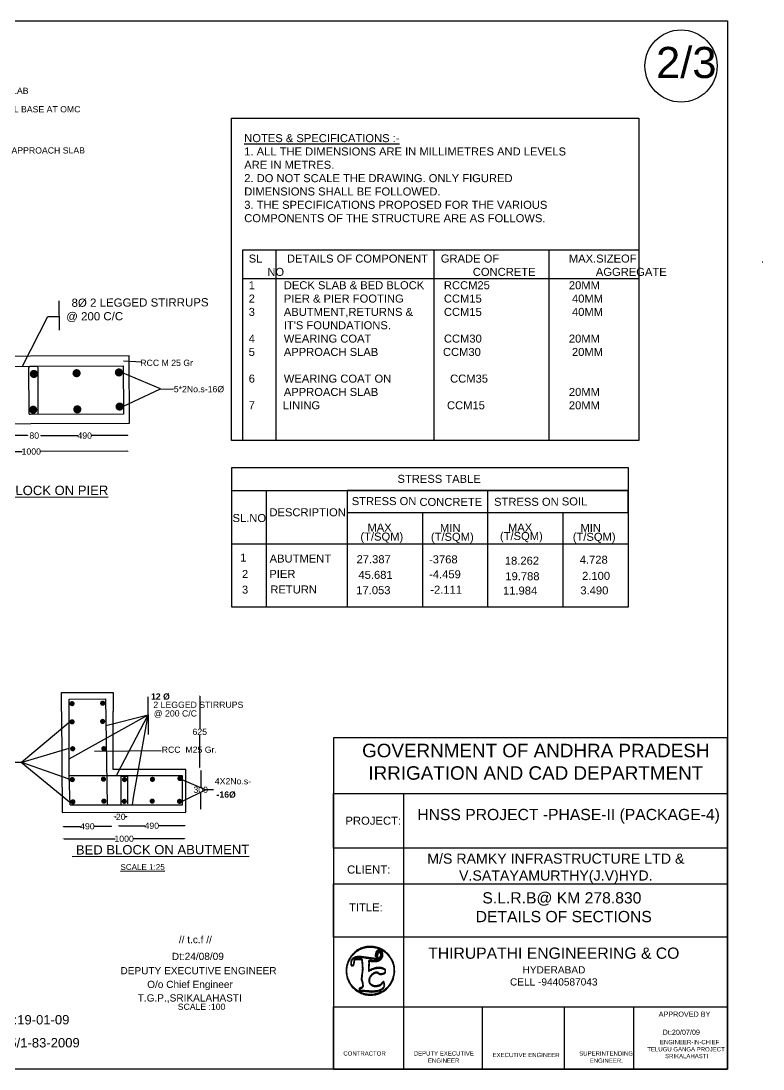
# Model space of a CAD drawing. Header units: inches. Extents: x 297824 to 324792, y -174349 to -157519.
# Drawn here: x 312879 to 324792, y -174349 to -157519 of the extents above; entities that cross this region are included whole.
import ezdxf

# ---------------------------------------------------------------- set-up
doc = ezdxf.new("R2010")
doc.units = ezdxf.units.IN
doc.header["$MEASUREMENT"] = 0
doc.layers.add('DRAWING', color=7, linetype='Continuous')
doc.layers.add('TEXT', color=7, linetype='Continuous')
doc.styles.get("Standard").update_dxf_attribs({"font": 'arial.ttf'})
doc.dimstyles.new('ST100', dxfattribs={"dimtxt": 100, "dimasz": 25, "dimexe": 0, "dimexo": 300, "dimgap": 0.09, "dimtad": 0, "dimtih": 1, "dimtoh": 1, "dimdec": 0, "dimzin": 0, "dimdsep": 46, "dimtxsty": 'Standard', "dimcen": 0, "dimse1": 1, "dimse2": 1, "dimadec": 0, "dimazin": 0, "dimtfac": 1, "dimtdec": 0, "dimtofl": 0, "dimtmove": 0, "dimatfit": 3, "dimfxl": 2000, "dimtolj": 1, "dimtzin": 0, "dimarcsym": 0})

# ---------------------------------------------------------------- blocks, each defined once
blk = doc.blocks.new('*D31')
at = {"layer": 'Defpoints', "color": 0, "ltscale": 0.4, "transparency": 16777216}
for p in [(313534, -170426), (314356, -170428), (314356, -170452)]:
    blk.add_point(p, dxfattribs=at)
at = {"layer": 'DRAWING', "color": 0, "lineweight": -2, "ltscale": 0.4, "transparency": 16777216}
for p, q in [((313559, -170452), (313832, -170452)), ((314331, -170452), (314057, -170452))]:
    blk.add_line(p, q, dxfattribs=at)
at = {"layer": 'DRAWING', "color": 0, "ltscale": 0.4, "transparency": 16777216}
for points in [[(313559, -170448), (313559, -170456), (313534, -170452)], [(314331, -170448), (314331, -170456), (314356, -170452)]]:
    blk.add_solid(points, dxfattribs=at)
at = {"layer": 'DRAWING', "color": 0, "ltscale": 0.4, "transparency": 16777216, "insert": (313945, -170452), "char_height": 100, "attachment_point": 5}
blk.add_mtext('\\A1;490', dxfattribs=at)
blk = doc.blocks.new('*D32')
at = {"layer": 'Defpoints', "color": 0, "ltscale": 0.4, "transparency": 16777216}
for p in [(314426, -170428), (315532, -170419), (315532, -170443)]:
    blk.add_point(p, dxfattribs=at)
at = {"layer": 'DRAWING', "color": 0, "lineweight": -2, "ltscale": 0.4, "transparency": 16777216}
for p, q in [((314451, -170443), (314867, -170443)), ((315507, -170443), (315092, -170443))]:
    blk.add_line(p, q, dxfattribs=at)
at = {"layer": 'DRAWING', "color": 0, "ltscale": 0.4, "transparency": 16777216}
for points in [[(314451, -170439), (314451, -170447), (314426, -170443)], [(315507, -170439), (315507, -170447), (315532, -170443)]]:
    blk.add_solid(points, dxfattribs=at)
at = {"layer": 'DRAWING', "color": 0, "ltscale": 0.4, "transparency": 16777216, "insert": (314979, -170443), "char_height": 100, "attachment_point": 5}
blk.add_mtext('\\A1;490', dxfattribs=at)
blk = doc.blocks.new('*D33')
at = {"layer": 'Defpoints', "color": 0, "ltscale": 0.4, "transparency": 16777216}
for p in [(314358, -170300), (314604, -170292), (314604, -170300)]:
    blk.add_point(p, dxfattribs=at)
at = {"layer": 'DRAWING', "color": 0, "lineweight": -2, "ltscale": 0.4, "transparency": 16777216}
for p, q in [((314383, -170300), (314409, -170300)), ((314579, -170300), (314553, -170300))]:
    blk.add_line(p, q, dxfattribs=at)
at = {"layer": 'DRAWING', "color": 0, "ltscale": 0.4, "transparency": 16777216}
for points in [[(314383, -170296), (314383, -170304), (314358, -170300)], [(314579, -170296), (314579, -170304), (314604, -170300)]]:
    blk.add_solid(points, dxfattribs=at)
at = {"layer": 'DRAWING', "color": 0, "ltscale": 0.4, "transparency": 16777216, "insert": (314481, -170300), "char_height": 100, "attachment_point": 5}
blk.add_mtext('\\A1;20', dxfattribs=at)
blk = doc.blocks.new('*D34')
at = {"layer": 'Defpoints', "color": 0, "ltscale": 0.4, "transparency": 16777216}
for p in [(313543, -170637), (315528, -170624), (315528, -170652)]:
    blk.add_point(p, dxfattribs=at)
at = {"layer": 'DRAWING', "color": 0, "lineweight": -2, "ltscale": 0.4, "transparency": 16777216}
for p, q in [((313568, -170653), (314391, -170652)), ((315503, -170652), (314680, -170652))]:
    blk.add_line(p, q, dxfattribs=at)
at = {"layer": 'DRAWING', "color": 0, "ltscale": 0.4, "transparency": 16777216}
for points in [[(313568, -170648), (313568, -170657), (313543, -170653)], [(315503, -170648), (315503, -170656), (315528, -170652)]]:
    blk.add_solid(points, dxfattribs=at)
at = {"layer": 'DRAWING', "color": 0, "ltscale": 0.4, "transparency": 16777216, "insert": (314535, -170652), "char_height": 100, "attachment_point": 5}
blk.add_mtext('\\A1;1000', dxfattribs=at)
blk = doc.blocks.new('*D35')
at = {"layer": 'Defpoints', "color": 0, "ltscale": 0.4, "transparency": 16777216}
for p in [(315740, -169531), (315764, -169531), (315752, -170199)]:
    blk.add_point(p, dxfattribs=at)
at = {"layer": 'DRAWING', "color": 0, "lineweight": -2, "ltscale": 0.4, "transparency": 16777216}
for p, q in [((315764, -169556), (315764, -169814)), ((315764, -170174), (315764, -169916))]:
    blk.add_line(p, q, dxfattribs=at)
at = {"layer": 'DRAWING', "color": 0, "ltscale": 0.4, "transparency": 16777216}
for points in [[(315768, -169556), (315760, -169556), (315764, -169531)], [(315768, -170174), (315760, -170174), (315764, -170199)]]:
    blk.add_solid(points, dxfattribs=at)
at = {"layer": 'DRAWING', "color": 0, "ltscale": 0.4, "transparency": 16777216, "insert": (315764, -169865), "char_height": 100, "attachment_point": 5}
blk.add_mtext('\\A1;300', dxfattribs=at)
blk = doc.blocks.new('*D36')
at = {"layer": 'Defpoints', "color": 0, "ltscale": 0.4, "transparency": 16777216}
for p in [(315734, -168337), (315749, -168337), (315764, -169530)]:
    blk.add_point(p, dxfattribs=at)
at = {"layer": 'DRAWING', "color": 0, "lineweight": -2, "ltscale": 0.4, "transparency": 16777216}
for p, q in [((315749, -168362), (315749, -168882)), ((315749, -169505), (315749, -168985))]:
    blk.add_line(p, q, dxfattribs=at)
at = {"layer": 'DRAWING', "color": 0, "ltscale": 0.4, "transparency": 16777216}
for points in [[(315753, -168362), (315745, -168362), (315749, -168337)], [(315753, -169505), (315745, -169505), (315749, -169530)]]:
    blk.add_solid(points, dxfattribs=at)
at = {"layer": 'DRAWING', "color": 0, "ltscale": 0.4, "transparency": 16777216, "insert": (315749, -168934), "char_height": 100, "attachment_point": 5}
blk.add_mtext('\\A1;625', dxfattribs=at)
blk = doc.blocks.new('*D65')
at = {"layer": 'Defpoints', "color": 0, "ltscale": 0.4, "transparency": 16777216}
for p in [(314618, -164418), (314618, -164428), (311469, -164460)]:
    blk.add_point(p, dxfattribs=at)
at = {"layer": 'DRAWING', "color": 0, "lineweight": -2, "ltscale": 0.4, "transparency": 16777216}
for p, q in [((314593, -164428), (313188, -164433)), ((311494, -164439), (312899, -164434))]:
    blk.add_line(p, q, dxfattribs=at)
at = {"layer": 'DRAWING', "color": 0, "ltscale": 0.4, "transparency": 16777216}
for points in [[(314593, -164424), (314593, -164433), (314618, -164428)], [(311494, -164435), (311494, -164443), (311469, -164439)]]:
    blk.add_solid(points, dxfattribs=at)
at = {"layer": 'DRAWING', "color": 0, "ltscale": 0.4, "transparency": 16777216, "insert": (313044, -164434), "char_height": 100, "attachment_point": 5}
blk.add_mtext('\\A1;1000', dxfattribs=at)
blk = doc.blocks.new('*D67')
at = {"layer": 'Defpoints', "color": 0, "ltscale": 0.4, "transparency": 16777216}
for p in [(311441, -163990), (313010, -163985), (313010, -164175)]:
    blk.add_point(p, dxfattribs=at)
at = {"layer": 'DRAWING', "color": 0, "lineweight": -2, "ltscale": 0.4, "transparency": 16777216}
for p, q in [((311466, -164175), (312113, -164175)), ((312985, -164175), (312338, -164175))]:
    blk.add_line(p, q, dxfattribs=at)
at = {"layer": 'DRAWING', "color": 0, "ltscale": 0.4, "transparency": 16777216}
for points in [[(311466, -164170), (311466, -164179), (311441, -164175)], [(312985, -164170), (312985, -164179), (313010, -164175)]]:
    blk.add_solid(points, dxfattribs=at)
at = {"layer": 'DRAWING', "color": 0, "ltscale": 0.4, "transparency": 16777216, "insert": (312225, -164175), "char_height": 100, "attachment_point": 5}
blk.add_mtext('\\A1;490', dxfattribs=at)
blk = doc.blocks.new('*D68')
at = {"layer": 'Defpoints', "color": 0, "ltscale": 0.4, "transparency": 16777216}
for p in [(313010, -164175), (313173, -164171), (313173, -164178)]:
    blk.add_point(p, dxfattribs=at)
at = {"layer": 'DRAWING', "color": 0, "lineweight": -2, "ltscale": 0.4, "transparency": 16777216}
for p, q in [((312985, -164178), (312960, -164178)), ((313198, -164178), (313223, -164178))]:
    blk.add_line(p, q, dxfattribs=at)
at = {"layer": 'DRAWING', "color": 0, "ltscale": 0.4, "transparency": 16777216}
for points in [[(312985, -164174), (312985, -164182), (313010, -164178)], [(313198, -164174), (313198, -164182), (313173, -164178)]]:
    blk.add_solid(points, dxfattribs=at)
at = {"layer": 'DRAWING', "color": 0, "ltscale": 0.4, "transparency": 16777216, "insert": (313092, -164178), "char_height": 100, "attachment_point": 5}
blk.add_mtext('\\A1;80', dxfattribs=at)
blk = doc.blocks.new('*D69')
at = {"layer": 'Defpoints', "color": 0, "ltscale": 0.4, "transparency": 16777216}
for p in [(314619, -163979), (313186, -164180), (314619, -164178)]:
    blk.add_point(p, dxfattribs=at)
at = {"layer": 'DRAWING', "color": 0, "lineweight": -2, "ltscale": 0.4, "transparency": 16777216}
for p, q in [((313211, -164178), (313790, -164178)), ((314594, -164178), (314015, -164178))]:
    blk.add_line(p, q, dxfattribs=at)
at = {"layer": 'DRAWING', "color": 0, "ltscale": 0.4, "transparency": 16777216}
for points in [[(313211, -164174), (313211, -164182), (313186, -164178)], [(314594, -164174), (314594, -164182), (314619, -164178)]]:
    blk.add_solid(points, dxfattribs=at)
at = {"layer": 'DRAWING', "color": 0, "ltscale": 0.4, "transparency": 16777216, "insert": (313902, -164178), "char_height": 100, "attachment_point": 5}
blk.add_mtext('\\A1;490', dxfattribs=at)

msp = doc.modelspace()

# ---------------------------------------------------------------- hatches: boundary and pattern name
at = {"layer": 'DRAWING', "ltscale": 0.4}
for points in [[(313020.1, -163187.9, 1), (313152.1, -163187.4, 1)], [(313705.7, -163175.8, 1), (313837.7, -163175.3, 1)], [(314384.8, -163163.7, 1), (314516.8, -163163.3, 1)], [(313009.1, -163762.4, 1), (313141.1, -163762, 1)], [(313717.5, -163756.8, 1), (313849.5, -163756.3, 1)], [(314396.4, -163712.2, 1), (314528.5, -163711.8, 1)], [(313656.6, -168481.8, 1), (313740.9, -168481.7, 1)], [(314147.9, -168475.1, 1), (314232.3, -168475, 1)], [(313656.6, -168773.6, 1), (313740.9, -168773.6, 1)], [(314147.9, -168766.9, 1), (314232.3, -168766.9, 1)], [(313666.5, -169205.5, 1), (313750.9, -169205.5, 1)], [(314167.7, -169205.4, 1), (314252, -169205.3, 1)], [(315389.4, -169684.3, 1), (315473.8, -169684.3, 1)], [(313659.9, -169701.2, 1), (313744.3, -169701.2, 1)], [(314161.1, -169694.5, 1), (314245.5, -169694.5, 1)], [(314498.5, -169701, 1), (314582.9, -169700.9, 1)], [(314947.2, -169697.6, 1), (315031.6, -169697.5, 1)], [(313669.9, -170057.9, 1), (313754.3, -170057.8, 1)], [(314167.8, -170047.9, 1), (314252.1, -170047.9, 1)], [(314495.3, -170051.1, 1), (314579.7, -170051, 1)], [(314944.1, -170047.7, 1), (315028.4, -170047.6, 1)], [(315383, -170050.8, 1), (315467.4, -170050.8, 1)]]:
    msp.add_hatch(color=256, dxfattribs=at).paths.add_polyline_path(points)

# ---------------------------------------------------------------- linework, layer by layer
at = {"color": 7}
for points in [[(318423.8, -172383.7, 0.011371), (318380.8, -172394.1, 0.02579), (318349, -172404.3, 0.027062), (318319.3, -172417.5, 0.013799), (318283.5, -172437, 0.049276), (318251.2, -172460.3, 0.020623), (318212.4, -172497.4, 0.020736), (318176.1, -172538.5, 0.039557), (318151.1, -172574.8, 0.070595), (318111.1, -172674.1, 0.067578), (318099.5, -172782, 0.067285), (318117.1, -172889.6, 0.06891), (318162.6, -172987.7, 0.057705), (318216, -173052.9, 0.054334), (318284, -173105.7, 0.05355), (318362.8, -173143.2, 0.052844), (318448.1, -173163.4, 0.040381), (318496.1, -173165.5, 0.03202), (318547.7, -173160.4, 0.031364), (318599.6, -173148.5, 0.03411), (318648, -173130.4, 0.075635), (318745, -173067.4, 0.073326), (318820.1, -172977.8, 0.073591), (318866, -172870.6, 0.077104), (318877.8, -172756.5, 0.004861), (318875.9, -172724.8, 0.019003), (318873.8, -172705.4, 0.02286), (318870.4, -172687.9, 0.009468), (318864.3, -172664.6, 0.065489), (318826.7, -172577.3, 0.057691), (318766.5, -172498.4, 0.058022), (318690.3, -172435.8, 0.068022), (318605.5, -172396.3, 0.035725), (318562.8, -172386.4, 0.021943), (318511.5, -172380.6, 0.021989), (318461.5, -172379.3, 0.048915)], [(318585.1, -172404.7, -0.010053), (318613.1, -172412.8, -0.02116), (318634.3, -172420.3, -0.022523), (318654.1, -172429.3, -0.013074), (318677, -172441.8, -0.040153), (318719.7, -172471.5, -0.032263), (318760.6, -172509.7, -0.031944), (318796.8, -172553.4, -0.036921), (318825.1, -172599.3, -0.012801), (318834.7, -172619, -0.018323), (318842.2, -172636.9, -0.011926), (318847.3, -172651.9, -0.421559), (318845.7, -172654.8, 0.438354), (318845.5, -172655.3, 0.035377), (318846.2, -172656.8, 0.030088), (318847.4, -172658.7, 0.016409), (318849.1, -172661, -0.136522), (318857.5, -172679.8, -0.015322), (318863.1, -172726.7, -0.019775), (318865.5, -172777.1, -0.035566), (318862.9, -172818.3, -0.046854), (318845.7, -172893, -0.049001), (318815, -172961.9, -0.049074), (318771.5, -173023.4, -0.047266), (318716.4, -173076.2, -0.036649), (318686.6, -173096.3, -0.020541), (318647.9, -173116.6, -0.020402), (318608.9, -173133, -0.050634), (318578.9, -173140.9, 0.011096), (318573.4, -173141.9, 0.006376), (318566.7, -173143.4, 0.006368), (318560, -173145, 0.010561), (318554.4, -173146.6, -0.075797), (318502.8, -173154, -0.036256), (318435.8, -173148.5, -0.035773), (318367.7, -173132.9, -0.053967), (318311.8, -173109, -0.043816), (318248.5, -173065.7, -0.050353), (318196.9, -173013.8, -0.04992), (318156.4, -172952.3, -0.041857), (318126, -172880.2, -0.041799), (318117.1, -172842.4, -0.022952), (318112.3, -172795.1, -0.022835), (318111.8, -172746.7, -0.036198), (318116.2, -172705.6, -0.027029), (318124.8, -172669.6, -0.021589), (318137.7, -172631.9, -0.021847), (318153.6, -172596, -0.030803), (318171.1, -172565.7, -0.030973), (318192.4, -172537.5, -0.014365), (318223.3, -172503.5, -0.013732), (318255.1, -172472.3, -0.048124), (318277.8, -172454.8, -0.015617), (318295.9, -172444.3, -0.006514), (318321, -172431.2, -0.006284), (318345.8, -172419, -0.02113), (318362.5, -172411.9, -0.047647), (318412.5, -172398.4, -0.034153), (318470.2, -172392.6, -0.033468), (318529.7, -172394.6, -0.039389)], [(318607.5, -172439.9, 0.079905), (318597.3, -172446.2, 0.042826), (318586.9, -172456.9, 0.042991), (318578.6, -172469, 0.097401), (318575.2, -172479.4, -0.017144), (318574.2, -172485.3, -0.007361), (318572.6, -172493, -0.007273), (318570.6, -172501.3, -0.009527), (318568.5, -172508.7, 0.057314), (318565.9, -172523.3, 0.105744), (318567.7, -172535.2, 0.129803), (318573.7, -172543.8, 0.112787), (318583.5, -172548.7, 0.089359), (318595.2, -172549.5, 0.205539), (318602.7, -172545.3, 0.119945), (318607.2, -172534.8, 0.023277), (318609.8, -172514.1, -0.017196), (318612.2, -172492.9, -0.101894), (318616.1, -172482.5, -0.209902), (318622.3, -172478.2, -0.109281), (318631.9, -172478.4, -0.199104), (318643.9, -172487.4, -0.104543), (318650.1, -172505.3, -0.087788), (318648.9, -172527.2, -0.092435), (318640.3, -172547, -0.140361), (318620.3, -172563.7, -0.085225), (318590.1, -172571.2, -0.045138), (318542.8, -172570.6, -0.010085), (318462.6, -172560.5, 0.001129), (318384.8, -172549.4, 0.010475), (318351, -172545.3, 0.019654), (318325.5, -172543.8, 0.009807), (318293.1, -172543.8, 0.021045), (318258.9, -172545.9, 0.064199), (318236.3, -172551.2, 0.07759), (318218.3, -172561.5, 0.04157), (318199.5, -172579, 0.033858), (318186.6, -172595.4, 0.055821), (318178.4, -172610.9, 0.056084), (318173.8, -172627.9, 0.03454), (318172.1, -172648.4, 0.036481), (318173.3, -172669.2, 0.103396), (318178.1, -172682.8, 0.148662), (318186.7, -172690.4, 0.109578), (318199.2, -172693.2, 0.120124), (318211.5, -172690.2, 0.145), (318220.1, -172682, 0.076305), (318226.2, -172665.9, 0.015923), (318231.6, -172636.1, -0.009484), (318234.1, -172621.3, -0.012925), (318237, -172608.1, -0.009784), (318239.8, -172597.3, -0.12767), (318241.9, -172593.7, -0.187867), (318250, -172590.2, -0.006627), (318284.8, -172589.1, -0.01166), (318318.4, -172589.4, -0.060862), (318336.8, -172592.2, -0.161099), (318344.4, -172597.3, -0.110854), (318348.8, -172606.8, -0.037878), (318351.4, -172625.3, -0.003666), (318354.1, -172670.8, 0.004284), (318355.1, -172687.3, 0.004704), (318356.3, -172703.4, 0.004401), (318357.6, -172717.1, 0.023561), (318358.8, -172724.5, -0.066487), (318359.6, -172737.7, -0.007257), (318357.2, -172767.9, -0.006419), (318352.4, -172811.9, -0.001903), (318343.9, -172879, 0.0101), (318341.7, -172898.9, 0.046767), (318341.8, -172910.5, 0.054451), (318344, -172921, 0.016832), (318349.5, -172936.2, -0.025497), (318353.8, -172948.6, -0.017703), (318357.4, -172963, -0.016989), (318360.1, -172978.3, -0.017395), (318361.8, -172993.7), (318364.2, -173026.8), (318348.5, -173035.6, -0.015536), (318342, -173039, -0.017122), (318335.6, -173041.8, -0.016739), (318329.9, -173043.9, -0.078777), (318326.5, -173044.4, 0.131176), (318318.3, -173046.6, 0.136592), (318312.4, -173052.6, 0.106124), (318309.6, -173062.1, 0.058162), (318310, -173074.3, 0.016688), (318311.2, -173081.1, 0.019181), (318312.9, -173087.6, 0.018627), (318314.7, -173092.8, 0.096084), (318316.3, -173095.5, 0.155202), (318319.2, -173097.1, 0.015688), (318327, -173098.4, 0.01847), (318336.7, -173099.5, 0.013691), (318347.5, -173099.9, -0.011921), (318383.9, -173101.2, -0.00413), (318436.4, -173104.9, -0.001098), (318492, -173109.3, -0.118504), (318499.1, -173111.7, 0.16291), (318507.2, -173113.6, 0.003581), (318547.8, -173109.5, 0.008625), (318586.9, -173104.6, 0.028406), (318612.3, -173099.5, 0.032579), (318636.4, -173091.6, 0.025466), (318661.3, -173079.9, 0.026004), (318683.3, -173066.8, 0.061344), (318697.7, -173054.3, 0.068447), (318710.4, -173035.7, 0.076262), (318717, -173015.1, 0.067476), (318717.5, -172991.4, 0.040065), (318712.1, -172963.5, 0.044341), (318707, -172950.3, 0.167899), (318700.9, -172944, 0.248042), (318693.8, -172944.3, 0.093969), (318686.1, -172950.8, -0.014529), (318661.6, -172979.5, -0.059632), (318644.3, -172994.5, -0.07471), (318626, -173003.2, -0.031322), (318599.4, -173009.6, -0.011719), (318582.4, -173012.1, -0.030157), (318570, -173012.9, -0.035481), (318558.8, -173012.2, -0.022756), (318546, -173009.8, -0.041651), (318526.2, -173003.4, -0.044873), (318508.3, -172994, -0.048687), (318493.8, -172982.5, -0.078972), (318484.3, -172969.9, -0.088886), (318478.6, -172951.9, -0.038681), (318477.2, -172926.6, -0.038538), (318479.8, -172900.8, -0.068656), (318486.4, -172880.5, -0.047822), (318498.3, -172860.9, -0.035478), (318514.9, -172841.7, -0.035754), (318533.8, -172825.2, -0.052131), (318552.8, -172813.8, -0.030465), (318572.9, -172805.9, -0.089851), (318587.6, -172803.9, -0.11423), (318600, -172807.4, -0.067663), (318612.4, -172816.5, 0.096235), (318628.1, -172826.7, 0.073317), (318648.2, -172831.6, 0.064558), (318671.2, -172830.8, 0.048869), (318695.6, -172824.3, 0.015923), (318718.1, -172814.9, 0.109612), (318727.7, -172807.8, 0.141247), (318732.1, -172798.1, 0.03256), (318733.6, -172780, 0.013265), (318733.5, -172765.9, 0.061516), (318732.3, -172757.9, 0.091027), (318729.4, -172752, 0.050414), (318723.9, -172746.1, 0.128873), (318680.9, -172724.3, 0.05989), (318618.1, -172718.3, 0.055893), (318549.5, -172727.8, 0.065288), (318488.5, -172752.1, -0.008116), (318481.1, -172756.1, -0.012981), (318474.7, -172759.2, -0.006773), (318469.2, -172761.6, -0.304845), (318468.1, -172761.4, -0.211798), (318467.6, -172760.1, -0.000838), (318468.4, -172743.9, -0.003985), (318469.6, -172725.4, -0.002472), (318471.2, -172703.7, 0.004385), (318472.7, -172681, 0.005065), (318473.8, -172659.3, 0.004554), (318474.4, -172641, 0.029433), (318474.1, -172631.7), (318472.6, -172616.1), (318491.1, -172618.9, 0.022308), (318501.1, -172620, 0.005402), (318517.9, -172620.9, 0.005531), (318537.2, -172621.5, 0.005473), (318556.5, -172621.7, 0.006594), (318583.8, -172621.3, 0.031106), (318599.5, -172619.9, 0.045299), (318611.9, -172616.8, 0.025886), (318626.2, -172611, 0.074598), (318652.9, -172593.3, 0.070434), (318673.9, -172568.2, 0.07263), (318686.6, -172539, 0.089071), (318689.2, -172509.5, 0.01957), (318686.4, -172488.1, 0.056074), (318682.3, -172473.8, 0.065261), (318675.4, -172462, 0.034277), (318664.2, -172449.2, 0.027009), (318656.5, -172442.4, 0.068734), (318650, -172438.5, 0.07176), (318642.9, -172436.7, 0.031521), (318633.3, -172436.2, 0.016443), (318625.9, -172436.6, 0.015199), (318618.5, -172437.4, 0.015395), (318611.8, -172438.6, 0.04795)], [(318651, -172453.3, -0.056619), (318662.5, -172465, -0.070112), (318670.1, -172478.2, -0.063176), (318674.2, -172494.1, -0.036102), (318675.4, -172514, -0.026103), (318674, -172534.2, -0.05922), (318670.4, -172549.1, -0.061276), (318663.5, -172562.5, -0.029698), (318651.7, -172577.7, -0.094532), (318628.6, -172595.7, -0.069609), (318597.9, -172606.3, -0.05177), (318557.4, -172610.1, -0.023109), (318503.8, -172607, 0.014899), (318477, -172605.1, 0.124815), (318465.3, -172607.5, 0.252886), (318460.3, -172614.5, 0.073732), (318460.6, -172628.1, -0.042717), (318461.3, -172637.4, -0.005288), (318461, -172657.7, -0.006212), (318460.1, -172681.9, -0.005103), (318458.6, -172707.7, 0.004606), (318456.9, -172735.5, 0.010714), (318456.3, -172756.4, 0.007341), (318456.4, -172772.2, 0.193504), (318458, -172776.1, 0.272952), (318461.5, -172777, 0.017404), (318471.9, -172773.6, 0.018882), (318485.8, -172767.9, 0.007944), (318504.1, -172759.2, -0.00991), (318528.8, -172747.7, -0.029968), (318546.2, -172741.2, -0.03192), (318563.7, -172737, -0.012489), (318588.2, -172733.4, -0.031624), (318629.8, -172731, -0.042774), (318667.3, -172734.5, -0.049658), (318697.9, -172743.2, -0.102801), (318718.6, -172756.8, -0.146745), (318722.6, -172764.2, -0.055372), (318723.7, -172776.1, -0.054274), (318722.1, -172788.6, -0.094139), (318717.8, -172798.1, -0.119575), (318708.8, -172806.1, -0.039208), (318692.3, -172813.1, -0.03788), (318672.8, -172818.1, -0.043914), (318653.8, -172819.8, -0.027336), (318642.7, -172819.2, -0.068469), (318634.8, -172817.2, -0.065144), (318627.5, -172813.1, -0.022939), (318618.3, -172805.5, 0.07041), (318602.6, -172794.9, 0.111511), (318586.9, -172791.2, 0.08847), (318568.6, -172794.3, 0.032101), (318544.2, -172804.8, 0.049567), (318523.6, -172818.1, 0.035227), (318503.2, -172836.7, 0.034846), (318485.4, -172858.3, 0.044392), (318472.4, -172880.5, 0.072348), (318467.4, -172896.7, 0.020236), (318464.3, -172923.2, 0.012952), (318463.1, -172949.9, 0.265664), (318466.8, -172956.7, -0.115377), (318468.3, -172958.2, -0.049412), (318469.6, -172960.8, -0.04534), (318470.4, -172963.9, -0.044785), (318470.7, -172967.2, 0.179828), (318474.9, -172978.3, 0.032309), (318490.6, -172994.3, 0.035345), (318509.6, -173009, 0.067561), (318526.9, -173017.5, 0.028537), (318547, -173022.9, 0.039847), (318565.5, -173025.2, 0.038236), (318584.6, -173024.6, 0.023572), (318606.9, -173021.1, 0.033201), (318629.9, -173014.8, 0.052304), (318648.3, -173006.2, 0.054197), (318664.1, -172994.1, 0.038969), (318679, -172977.6, -0.007998), (318684.7, -172970.4, -0.011914), (318689.9, -172964.4, -0.007046), (318694.4, -172959.5, -0.189724), (318695.9, -172958.8, -0.31512), (318697.2, -172959.6, -0.012989), (318699.3, -172964.7, -0.018519), (318701.4, -172971.4, -0.0116), (318703.5, -172979.2, -0.076654), (318706, -173008.8, -0.116551), (318698.3, -173033.3, -0.101292), (318679.4, -173054.2, -0.047771), (318648.1, -173072.8, -0.047916), (318607.5, -173087.4, -0.038807), (318561.9, -173095.4, -0.030246), (318505.8, -173097.3, -0.013533), (318431.9, -173093.3, 0.003397), (318408.2, -173091.6, 0.003258), (318384.1, -173090.1, 0.003226), (318362.8, -173089.1, 0.011736), (318349.2, -173088.9), (318323.7, -173089.1), (318323.7, -173076.9), (318323.7, -173067.5), (318323.7, -173061.8, -0.255878), (318324.5, -173060.3, -0.021331), (318328.4, -173058, -0.024284), (318333.6, -173055.6, -0.016153), (318339.7, -173053.4, 0.029102), (318346.6, -173050.6, 0.019825), (318354.1, -173046.7, 0.020023), (318361, -173042.4, 0.037497), (318366.2, -173038.3, 0.047773), (318372.2, -173031.6, 0.109676), (318374.9, -173025.4, 0.059805), (318375.6, -173016.5, 0.007063), (318374.5, -172996.7, 0.017193), (318373, -172982.7, 0.01193), (318370.4, -172967, 0.012048), (318367.1, -172952, 0.024163), (318363.8, -172940.5, -0.021994), (318359.4, -172925.9, -0.038871), (318357.3, -172913.5, -0.030789), (318356.9, -172899.2, -0.009072), (318358.1, -172877.2, -0.001709), (318359.2, -172861.3, -0.001884), (318360.5, -172846, -0.001751), (318361.6, -172833, -0.009616), (318362.4, -172825.9, 0.002783), (318368.8, -172774.6, 0.015642), (318371.2, -172747.1, 0.027419), (318371.2, -172727, 0.025052), (318369.1, -172706.4, -0.013359), (318367.3, -172692.9, -0.007032), (318365.9, -172675.9, -0.006991), (318364.9, -172658.5, -0.010691), (318364.5, -172643.4, 0.009817), (318363.9, -172616.1, 0.054013), (318361.7, -172601.5, 0.099692), (318357.1, -172592.1, 0.084336), (318349.1, -172584.6, 0.111049), (318334.5, -172579.1, 0.01671), (318303.3, -172575.9, 0.019303), (318271.4, -172574.8, 0.061247), (318250.2, -172577.6, 0.116126), (318238.1, -172583.9, 0.097571), (318229.1, -172595.4, 0.067516), (318222.9, -172613.3, 0.026486), (318219.1, -172639, -0.029178), (318215.7, -172661.5, -0.08956), (318209.9, -172675.6, -0.186289), (318202.2, -172681.4, -0.209405), (318193.1, -172680, -0.132851), (318186.2, -172672.6, -0.091992), (318182.8, -172661.7, -0.064225), (318182.9, -172646.7, -0.027894), (318186.8, -172627.1, -0.043994), (318193.5, -172608.2, -0.055217), (318203, -172592.3, -0.053692), (318215.9, -172578.5, -0.038475), (318233, -172565.9, -0.115688), (318260, -172556.9, -0.031518), (318305.2, -172555.4, -0.022483), (318369.6, -172560.4, -0.007666), (318462.6, -172573.2, 0.006179), (318491.1, -172577.2, 0.0054), (318520.9, -172580.7, 0.005436), (318548, -172583.3, 0.016056), (318566.7, -172584.3, 0.009603), (318587.6, -172584.3, 0.036421), (318600.6, -172583.1, 0.048057), (318611.4, -172580.2, 0.026799), (318623.9, -172574.8, 0.051449), (318641.3, -172563.7, 0.079901), (318653.3, -172550.6, 0.083725), (318660.3, -172534.8, 0.062275), (318662.7, -172515.9, 0.027547), (318662.1, -172506.5, 0.025908), (318660.6, -172496.9, 0.027051), (318658.1, -172488, 0.042534), (318655, -172480.8, 0.029286), (318650.1, -172472.8, 0.113768), (318645.8, -172468.9, 0.10469), (318640, -172467.1, 0.022841), (318629.5, -172466.6, 0.022154), (318619, -172467.1, 0.107946), (318613.3, -172468.8, 0.118554), (318609.2, -172472.7, 0.029201), (318604.5, -172480.9, 0.04357), (318601.7, -172488, 0.022936), (318599.4, -172497.2, 0.022268), (318597.8, -172507.2, 0.027017), (318597.3, -172516.6, -0.013965), (318597, -172526.8, -0.050225), (318596, -172533.1, -0.097184), (318594.3, -172536.8, -0.23583), (318591.7, -172538.1, -0.162421), (318584.6, -172535.7, -0.180712), (318580.7, -172529.6, -0.084641), (318580.2, -172518.3, -0.019045), (318583.3, -172499.2, -0.042593), (318590.1, -172476.2, -0.090406), (318599.8, -172460.5, -0.113659), (318612.8, -172451.4, -0.096515), (318629.3, -172448.2, -0.029399), (318635.7, -172448.6, -0.028215), (318642.1, -172449.7, -0.029397), (318647.6, -172451.4, -0.08398)]]:
    msp.add_lwpolyline(points, format="xyb", close=True, dxfattribs=at)
at = {"layer": 'DRAWING'}
for p, q in [((313652.5, -169640.5), (313652.1, -168411.9)), ((314236.9, -168403.5), (314261.4, -170105.6)), ((313528.5, -168606.6), (313539.5, -170227.3)), ((314359.9, -169537.3), (314359.6, -168606.4)), ((314359.6, -168606.4), (314359.6, -168606.4)), ((315473, -169639.9), (313652.5, -169640.5)), ((315527.4, -169536.9), (314359.9, -169537.3)), ((315473.1, -170093.8), (315473, -169639.9)), ((315527.6, -170226.7), (315527.4, -169536.9)), ((313666.5, -170105.7), (315473.1, -170105.2)), ((315473.1, -170105.2), (315473.1, -170093.8)), ((313539.5, -170227.3), (315527.6, -170226.7))]:
    msp.add_line(p, q, dxfattribs=at)
at = {"layer": 'DRAWING', "ltscale": 0.4}
for points in [[(297824.2, -157519.2), (324223.9, -157519.2), (324223.9, -174349.4), (297824.2, -174349.4)], [(316256.8, -159080.1), (322796.4, -159080.1), (322796.4, -164255), (316256.8, -164255)], [(316438.3, -161197.1), (322796.4, -161197.1), (322796.4, -164255), (316438.3, -164255)], [(316262.6, -164688.5), (322629.1, -164688.5), (322629.1, -166933), (316262.6, -166933)], [(316262.6, -165061), (322629.1, -165061), (322629.1, -165923.5), (316262.6, -165923.5)], [(316821.7, -165061), (318116.6, -165061), (318116.6, -166933), (316821.7, -166933)], [(318116.6, -165413.8), (322629.1, -165413.8), (322629.1, -165061), (318116.6, -165061)], [(320372.9, -165061), (322629.1, -165061), (322629.1, -166933), (320372.9, -166933)]]:
    msp.add_lwpolyline(points, close=True, dxfattribs=at)
for points in [[(316971.2, -161197.1), (316971.2, -164255)], [(319506.4, -161197.1), (319506.4, -164255)], [(321354.1, -161197.1), (321354.1, -164255)], [(316438.3, -161655), (322796.4, -161655)], [(313499.6, -162482.6), (313494.3, -162016.1)], [(319323.2, -165413.8), (319323.2, -166933)], [(321579.5, -165413.8), (321579.5, -166933)], [(313528.5, -168606.6), (313528.5, -168304.1), (314359.5, -168304.1), (314359.6, -168606.4)], [(313652.1, -168411.9), (314236.9, -168403.5)], [(314488, -170101.9), (314484.9, -169652.1), (314587.9, -169646.2), (314588.1, -170093.1)]]:
    msp.add_lwpolyline(points, dxfattribs=at)
at = {"layer": 'DRAWING'}
for points in [[(311446.7, -163990.1), (314619, -163979.2), (314615.2, -162894.8), (311437.1, -162905.8), (311440.9, -163990.2)], [(313666.5, -170105.7), (313652.5, -169640.5)]]:
    msp.add_lwpolyline(points, dxfattribs=at)
at = {"layer": 'DRAWING', "ltscale": 0.4}
msp.add_lwpolyline([(311588.5, -163842.8), (311585.9, -163068.9), (314520.4, -163058.8), (314522.9, -163801.5), (314523.1, -163832.7), (313029.4, -163837.8, -0.4142136), (313009.4, -163817.9), (313006.8, -163084, -0.4142136), (313026.8, -163063.9), (313127.4, -163063.6, -0.4142136), (313147.4, -163083.5), (313150, -163837.4)], format="xyb", dxfattribs=at)
msp.add_circle((323475.9, -158242.2), 579.6, dxfattribs=at)
at = {"layer": 'TEXT', "color": 7}
for points in [[(324223.9, -169028.8), (317898, -169028.8), (317898, -174349.4), (324223.9, -174349.4)], [(317898, -169925.1), (324223.9, -169925.1), (324223.9, -170802.2), (317898, -170802.2)], [(317898, -171375), (324223.9, -171375), (324223.9, -172230.9), (317898, -172230.9)], [(317898, -173351.1), (324223.9, -173351.1), (324223.9, -174349.4), (317898, -174349.4)]]:
    msp.add_lwpolyline(points, close=True, dxfattribs=at)
for points in [[(319021.3, -169925.1), (319021.3, -174349.4)], [(320285.3, -173351.1), (320285.3, -174349.4)], [(321597.8, -173351.1), (321597.8, -174349.4)], [(322712.2, -173351.1), (322712.2, -174349.4)]]:
    msp.add_lwpolyline(points, dxfattribs=at)

# ---------------------------------------------------------------- texts
at = {"layer": 'DRAWING', "color": 7}
for s, p in [(' APPROACH SLAB', (311781.1, -158690.9)), (' 225 THICK WELL GRAVEL BASE AT OMC', (311086.1, -158987.8)), ('APPROACH SLAB', (312726.5, -159647.8)), (' RCC M 25 Gr', (314755.8, -163059.1)), ('5*2No.s-16Ø', (315332.8, -163481.4)), (' 2 LEGGED STIRRUPS', (314965.4, -168550.2)), (' @ 200 C/C', (314972.6, -168688.8)), (' RCC  M25 Gr.', (315099.7, -169271.3)), ('4X2No.s-', (315990.7, -169777.8))]:
    msp.add_text(s, height=100, rotation=0.01749, dxfattribs=at).set_placement(p)
at = {"layer": 'DRAWING'}
msp.add_text(' @ 200 C/C', height=131.8, rotation=0.1975, dxfattribs=at).set_placement((313554.7, -162328.7))
at = {"layer": 'DRAWING', "attachment_point": 1}
for s, insert, char_height, width in [('2/3', (323074.3, -157935.9), 500, 242.68), ('{\\LNOTES & SPECIFICATIONS :- \\P}1. ALL THE DIMENSIONS ARE IN MILLIMETRES AND LEVELS ARE IN METRES. \\P2. DO NOT SCALE THE DRAWING. ONLY FIGURED DIMENSIONS SHALL BE FOLLOWED. \\P3. THE SPECIFICATIONS PROPOSED FOR THE VARIOUS COMPONENTS OF THE STRUCTURE ARE AS FOLLOWS.\\P ', (316462.8, -159336.5), 128.498, 5334.17), ("SL^I  DETAILS OF COMPONENT ^IGRADE OF      ^I^IMAX.SIZEOF ^I^I^I^I.                NO^I^I^I^I^I^ICONCRETE^I                   AGGREGATE \\P1^I DECK SLAB & BED BLOCK^I RCCM25^I^I^I20MM\\P2^I PIER & PIER FOOTING^I^I CCM15^I^I^I 40MM\\P3^I ABUTMENT,RETURNS &^I CCM15^I^I^I 40MM \\P^I IT'S FOUNDATIONS.^I^I \\P4 ^I WEARING COAT^I^I^I CCM30^I^I^I20MM\\P5 ^I APPROACH SLAB^I           CCM30^I^I^I 20MM\\P\\P6 ^I WEARING COAT ON^I^I   CCM35\\P^I APPROACH SLAB^I^I^I^I^I  ^I20MM \\P7         LINING^I^I^I^I  CCM15^I^I^I20MM ", (316534.6, -161270.2), 128.4984, 8703.21), ('CONCRETE', (319276.2, -165178.7), 128.5, 1038.155), ('(T/SQM)', (318328, -165734.6), 128.5, 704.16), ('(T/SQM)', (319459.8, -165738.6), 128.5, 704.16), ('(T/SQM)', (320568.3, -165726.5), 128.5, 704.16), ('(T/SQM)', (321737.2, -165738.6), 128.5, 704.16)]:
    msp.add_mtext(s, dxfattribs=dict(at, insert=insert, char_height=char_height, width=width))
at = {"layer": 'DRAWING', "insert": (313690.6, -161978.1), "char_height": 131.802, "width": 0.000000000194, "attachment_point": 1, "rotation": 0.1975}
msp.add_mtext('8Ø 2 LEGGED STIRRUPS', dxfattribs=at)
at = {"layer": 'DRAWING', "color": 7, "char_height": 100, "width": 0.000000000124, "attachment_point": 1, "rotation": 0.01749}
for s, insert in [('{\\fArial|b1|i0|c0|p34;12 Ø}', (314965.9, -168317.1)), ('{\\fArial|b1|i0|c0|p34;-16Ø}', (316017.2, -169892))]:
    msp.add_mtext(s, dxfattribs=dict(at, insert=insert))
at = {"layer": 'TEXT'}
for s, height, p in [('STRESS TABLE', 128.498, (318923.5, -164936.2)), ('STRESS ON ', 128.5, (318189.1, -165293.7)), ('STRESS ON ', 128.5, (320474.1, -165304.9)), ('SOIL ', 128.5, (321560.7, -165298.9)), ('SL.NO ', 128.5, (316275.2, -165565.4)), ('DESCRIPTION ', 128.498, (316867.3, -165473.1)), ('MAX', 128.5, (318441.4, -165718.7)), ('MIN', 128.5, (319604.8, -165723.1)), ('MAX', 128.5, (320697.7, -165718.7)), ('MIN', 128.5, (321861.1, -165723.1)), ('1', 128.5, (316398.3, -166200.6)), ('ABUTMENT ', 128.5, (316870.8, -166216.3)), ('27.387', 128.5, (318266.8, -166226.7)), ('-3768', 128.5, (319429.7, -166229.5)), ('4.728', 128.5, (321849.7, -166234.5)), ('18.262', 128.5, (320646.6, -166250.4)), ('2', 128.5, (316426.2, -166464.6)), ('PIER', 128.5, (316865.9, -166462.8)), ('45.681', 128.5, (318296.6, -166477.8)), ('-4.459', 128.5, (319431, -166468.9)), ('19.788', 128.5, (320655, -166499.6)), ('2.100', 128.5, (321886.9, -166493.8)), ('3', 128.5, (316426.3, -166714.9)), ('RETURN', 128.5, (316882.4, -166712.6)), ('17.053', 128.5, (318262.3, -166724.1)), ('-2.111', 128.5, (319450.3, -166716.4)), ('11.984', 128.5, (320617.3, -166730.2)), ('3.490', 128.5, (321859.3, -166727.5))]:
    msp.add_text(s, height=height, dxfattribs=at).set_placement(p)
for s, height, p in [('%%U BED BLOCK ON PIER', 150, (312102.9, -165135.6)), ('%%U BED BLOCK ON ABUTMENT', 150, (313702.6, -170905.4)), ('%%USCALE 1:25', 92.525, (314476.1, -171151.7)), ('Dr. No: ENC/TGP/SKHT/DW/5-2/2009, Dtd:19-01-09', 150, (308754.6, -173644)), ('DRG. No: ENC/TGP/SKHT/DW/DD2/5/1-83-2009 ', 150, (309234.7, -174012.6))]:
    msp.add_text(s, height=height, rotation=0.1412, dxfattribs=at).set_placement(p)
at = {"layer": 'TEXT', "color": 7}
for s, height, p in [('// t.c.f // ', 115.754, (315413.5, -172328.4)), ('Dt:24/08/09', 115.754, (315300.2, -172597.9)), ('O/o Chief Engineer', 115.754, (314904.9, -173047.9)), ('T.G.P.,SRIKALAHASTI', 115.754, (314753.2, -173265.2)), ('SCALE :100', 99.42, (315396.1, -173398.9)), ('APPROVED BY', 82.847, (323116.8, -173509.5)), ('Dt:20/07/09', 82.847, (323180.4, -173800.4)), ('TELUGU GANGA PROJECT', 69.039, (322934.4, -174065.7)), ('CONTRACTOR', 69.04, (318054.3, -174133.5)), ('SRIKALAHASTI', 69.039, (323219, -174175.7))]:
    msp.add_text(s, height=height, dxfattribs=at).set_placement(p)
for s, insert, char_height, width, attachment_point in [('GOVERNMENT OF ANDHRA PRADESH\\PIRRIGATION AND CAD DEPARTMENT', (321143.9, -169416.4), 216.45, 6172.896, 5), ('PROJECT:', (318086.8, -170296.5), 129.59, 1209.099, 1), ('HNSS PROJECT -PHASE-II (PACKAGE-4)', (321670, -170289.2), 180.375, 6172.896, 5), ('\\pi9.247;M/S RAMKY INFRASTRUCTURE LTD &\\P\\pi519.93;V.SATAYAMURTHY(J.V)HYD.', (319391.9, -170889.2), 162.68, 4125.337, 1), ('CLIENT:', (318114.3, -171080.8), 129.59, 1209.099, 1), ('\\pi1534.9;S.L.R.B@ KM 278.830\\P\\pi1357.1; DETAILS OF SECTIONS  ', (318751.5, -171509.9), 180.375, 5599.345, 1), ('TITLE:', (318144.1, -171688.1), 129.59, 702.704, 1), ('\\pi792.23;THIRUPATHI ENGINEERING & CO\\P\\pi2306.3;{\\H0.64302x;HYDERABAD\\P\\pi2104.7;CELL -9440587043}', (318624.9, -172398.4), 180.375, 5599.345, 1), ('DEPUTY EXECUTIVE ENGINEER  ', (314475.7, -172711.8), 115.754, 3251.016, 1), ('ENGINEER-IN-CHIEF  ', (323136.6, -173882.5), 69.039, 1608.152, 1), ('\\pi328.05;DEPUTY EXECUTIVE \\P\\pi556.62;ENGINEER  ', (318856.2, -174064.4), 69.039, 1608.152, 1), ('  EXECUTIVE ENGINEER  ', (320395.9, -174089.3), 69.039, 1608.152, 1), ('\\pi78.107;SUPERINTENDING \\P\\pi247.03;ENGINEER.', (321762.8, -174065.1), 69.039, 1008.606, 1)]:
    msp.add_mtext(s, dxfattribs=dict(at, insert=insert, char_height=char_height, width=width, attachment_point=attachment_point))

# ---------------------------------------------------------------- dimensions: what is measured, and where the dimension line sits
at = {"layer": 'DRAWING', "ltscale": 0.4}
for base, p1, p2, text, picture, middle in [((313009.9, -164174.6), (311440.9, -163990.2), (313009.9, -163984.7), '490', '*D67', (312225.4, -164174.6)), ((314619, -164177.8), (313185.8, -164179.9), (314619, -163979.2), '490', '*D69', (313902.4, -164177.8)), ((313173.3, -164177.8), (313009.9, -164174.6), (313173.3, -164170.8), '80', '*D68', (313091.6, -164177.8))]:
    dim = msp.add_linear_dim(base=base, p1=p1, p2=p2, text=text, dimstyle='ST100', dxfattribs=at)
    dim.commit()
    dim.dimension.update_dxf_attribs({"geometry": picture, "text_midpoint": middle})
dim = msp.add_linear_dim(base=(314618.3, -164428.3), p1=(311469.3, -164460), p2=(314618.3, -164417.8), angle=0.1975, text='1000', dimstyle='ST100', dxfattribs=at)
dim.commit()
dim.dimension.update_dxf_attribs({"geometry": '*D65', "text_midpoint": (313043.8, -164433.7)})
for base, p1, p2, angle, text, picture, middle in [((315748.9, -168337), (315763.9, -169530.2), (315734.3, -168337.1), 90.01749, '625', '*D36', (315749, -168933.6)), ((315763.9, -169531), (315752.3, -170199.5), (315740.4, -169531), 90.01749, '300', '*D35', (315764, -169865.2)), ((314603.8, -170300.1), (314358.2, -170300.1), (314603.8, -170291.8), 0.01749, '20', '*D33', (314481, -170300.1)), ((314355.6, -170451.8), (313534, -170425.7), (314355.6, -170428.4), 0.01749, '490', '*D31', (313944.8, -170451.9)), ((315532.2, -170442.7), (314426, -170428.3), (315532.2, -170419.2), 0.01749, '490', '*D32', (314979.1, -170442.8)), ((315527.8, -170652), (313542.9, -170636.6), (315527.7, -170624.2), 0.01749, '1000', '*D34', (314535.3, -170652.3))]:
    dim = msp.add_linear_dim(base=base, p1=p1, p2=p2, angle=angle, text=text, dimstyle='ST100', override={"dimtxt": 100}, dxfattribs=at)
    dim.commit()
    dim.dimension.update_dxf_attribs({"geometry": picture, "text_midpoint": middle})

# ---------------------------------------------------------------- leaders
at = {"layer": 'DRAWING', "ltscale": 0.5}
for points in [[(312903.6, -163064.4), (313308.9, -162265.5), (313501, -162266)], [(314522.6, -163706.3), (315106.7, -163429.5), (315327.7, -163428.8)]]:
    msp.add_leader(points, dimstyle='ST100', override={"dimgap": 0.09, "dimtad": 0}, dxfattribs=at)
at = {"layer": 'DRAWING', "ltscale": 0.4}
for points in [[(314525.8, -162979.1), (314819.3, -162993.8)], [(314504, -163165.6), (315114.4, -163422)], [(313654.6, -169370.6), (314919.1, -168663.7), (314918.6, -168370.5)], [(313647.2, -168789.3), (312886.2, -169425.1)], [(314243.1, -168831.7), (314919.1, -168663.7), (314919.6, -168978.8)], [(314415.8, -169640.2), (314424, -169615.5), (314919.1, -168663.7)], [(314670.7, -170105.4), (314684.6, -169990.7), (314919.1, -168663.7)], [(313647.1, -169204.2), (312892.1, -169424.6)], [(314060.6, -169242.6), (315129.9, -169232.1)], [(313654.1, -169692.8), (312891.9, -169425.3), (312750, -169429.6)], [(313657.6, -170063.6), (312884.3, -169426.5)], [(315459.8, -169698.1), (315837.1, -169860.6)], [(315483.1, -170041.4), (315850, -169860.6), (315968.9, -169860.6)]]:
    msp.add_leader(points, dimstyle='ST100', override={"dimgap": 0.09, "dimtad": 0}, dxfattribs=at)

doc.saveas('drawing.dxf')
